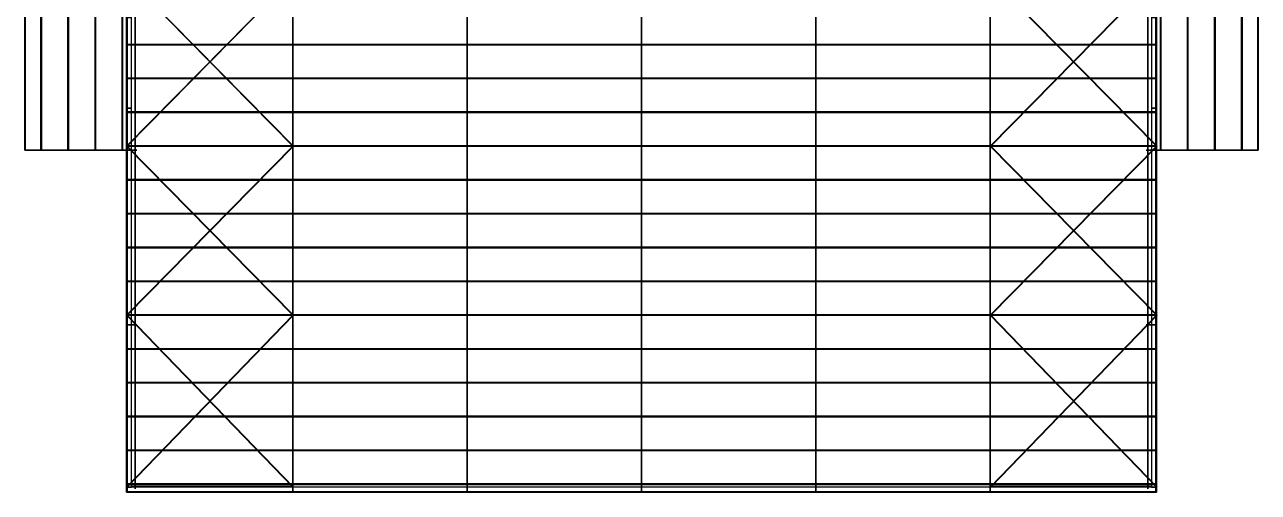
# Model space of a CAD drawing. Extents: x -4500 to 50000, y 0 to 61000.
# Drawn here: x -4500 to 50000, y 0 to 20642 of the extents above; entities that cross this region are included whole.
import ezdxf

# ---------------------------------------------------------------- set-up
doc = ezdxf.new("R2010")
doc.units = 0
doc.linetypes.add('CONTIN', pattern=[0])
for name, color, linetype in [('Default', 7, 'CONTIN'), ('Floor_surface', 3, 'CONTIN'), ('Frame_lines', 7, 'CONTIN'), ('Framed_openings', 6, 'CONTIN'), ('Roof_purlins', 4, 'CONTIN'), ('Roof_surface', 1, 'CONTIN'), ('Wall_Framing', 1, 'CONTIN'), ('Wall_girts', 5, 'CONTIN'), ('Wall_surfaces', 2, 'CONTIN'), ('Wind_bracing', 8, 'CONTIN')]:
    doc.layers.add(name, color=color, linetype=linetype)

# ---------------------------------------------------------------- blocks, each defined once
blk = doc.blocks.new('BUILD1')
at = {"layer": 'Floor_surface', "color": 2}
for points, invisible_edges in [([(0, 0), (1791.339, 0), (1791.339, 2401.575)], 12), ([(0, 0), (1791.339, 2401.575), (0, 2401.575)], 5)]:
    blk.add_3dface(points, dxfattribs=dict(at, invisible_edges=invisible_edges))
at = {"layer": 'Frame_lines', "color": 1}
for points, invisible_edges in [([(14.961, 849.391, 332.872), (14.961, 847.432, 352.46), (14.961, 612.384, 328.955)], 13), ([(14.961, 849.391, 332.872), (14.961, 612.384, 328.955), (14.961, 615.126, 301.533)], 7), ([(289.37, 848.999, 336.79), (289.37, 847.432, 352.46), (289.37, 612.384, 328.955)], 13), ([(289.37, 848.999, 336.79), (289.37, 612.384, 328.955), (289.37, 614.538, 307.409)], 7), ([(592.52, 848.999, 336.79), (592.52, 847.432, 352.46), (592.52, 612.384, 328.955)], 13), ([(592.52, 848.999, 336.79), (592.52, 612.384, 328.955), (592.52, 614.538, 307.409)], 7), ([(895.669, 848.999, 336.79), (895.669, 847.432, 352.46), (895.669, 612.384, 328.955)], 13), ([(895.669, 848.999, 336.79), (895.669, 612.384, 328.955), (895.669, 614.538, 307.409)], 7), ([(1198.819, 848.999, 336.79), (1198.819, 847.432, 352.46), (1198.819, 612.384, 328.955)], 13), ([(1198.819, 848.999, 336.79), (1198.819, 612.384, 328.955), (1198.819, 614.538, 307.409)], 7), ([(1501.969, 848.999, 336.79), (1501.969, 847.432, 352.46), (1501.969, 612.384, 328.955)], 13), ([(1501.969, 848.999, 336.79), (1501.969, 612.384, 328.955), (1501.969, 614.538, 307.409)], 7), ([(1776.378, 849.391, 332.872), (1776.378, 847.432, 352.46), (1776.378, 612.384, 328.955)], 13), ([(1776.378, 849.391, 332.872), (1776.378, 612.384, 328.955), (1776.378, 615.126, 301.533)], 7), ([(14.961, 615.126, 301.533), (14.961, 612.384, 328.955), (14.961, 377.335, 305.45)], 13), ([(14.961, 615.126, 301.533), (14.961, 377.335, 305.45), (14.961, 380.274, 276.069)], 7), ([(289.37, 614.538, 307.409), (289.37, 612.384, 328.955), (289.37, 377.335, 305.45)], 13), ([(289.37, 614.538, 307.409), (289.37, 377.335, 305.45), (289.37, 379.49, 283.904)], 7), ([(592.52, 614.538, 307.409), (592.52, 612.384, 328.955), (592.52, 377.335, 305.45)], 13), ([(592.52, 614.538, 307.409), (592.52, 377.335, 305.45), (592.52, 379.49, 283.904)], 7), ([(895.669, 614.538, 307.409), (895.669, 612.384, 328.955), (895.669, 377.335, 305.45)], 13), ([(895.669, 614.538, 307.409), (895.669, 377.335, 305.45), (895.669, 379.49, 283.904)], 7), ([(1198.819, 614.538, 307.409), (1198.819, 612.384, 328.955), (1198.819, 377.335, 305.45)], 13), ([(1198.819, 614.538, 307.409), (1198.819, 377.335, 305.45), (1198.819, 379.49, 283.904)], 7), ([(1501.969, 614.538, 307.409), (1501.969, 612.384, 328.955), (1501.969, 377.335, 305.45)], 13), ([(1501.969, 614.538, 307.409), (1501.969, 377.335, 305.45), (1501.969, 379.49, 283.904)], 7), ([(1776.378, 615.126, 301.533), (1776.378, 612.384, 328.955), (1776.378, 377.335, 305.45)], 13), ([(1776.378, 615.126, 301.533), (1776.378, 377.335, 305.45), (1776.378, 380.274, 276.069)], 7), ([(14.961, 380.274, 276.069), (14.961, 377.335, 305.45), (14.961, 142.287, 281.945)], 13), ([(14.961, 380.274, 276.069), (14.961, 142.287, 281.945), (14.961, 144.638, 258.44)], 7), ([(289.37, 379.49, 283.904), (289.37, 377.335, 305.45), (289.37, 142.287, 281.945)], 13), ([(289.37, 379.49, 283.904), (289.37, 142.287, 281.945), (289.37, 143.854, 266.275)], 7), ([(592.52, 379.49, 283.904), (592.52, 377.335, 305.45), (592.52, 142.287, 281.945)], 13), ([(592.52, 379.49, 283.904), (592.52, 142.287, 281.945), (592.52, 143.854, 266.275)], 7), ([(895.669, 379.49, 283.904), (895.669, 377.335, 305.45), (895.669, 142.287, 281.945)], 13), ([(895.669, 379.49, 283.904), (895.669, 142.287, 281.945), (895.669, 143.854, 266.275)], 7), ([(1198.819, 379.49, 283.904), (1198.819, 377.335, 305.45), (1198.819, 142.287, 281.945)], 13), ([(1198.819, 379.49, 283.904), (1198.819, 142.287, 281.945), (1198.819, 143.854, 266.275)], 7), ([(1501.969, 379.49, 283.904), (1501.969, 377.335, 305.45), (1501.969, 142.287, 281.945)], 13), ([(1501.969, 379.49, 283.904), (1501.969, 142.287, 281.945), (1501.969, 143.854, 266.275)], 7), ([(1776.378, 380.274, 276.069), (1776.378, 377.335, 305.45), (1776.378, 142.287, 281.945)], 13), ([(1776.378, 380.274, 276.069), (1776.378, 142.287, 281.945), (1776.378, 144.638, 258.44)], 7), ([(14.961, 144.638, 258.44), (14.961, 142.287, 281.945), (14.961, 5.906, 267.717)], 13), ([(14.961, 144.638, 258.44), (14.961, 5.906, 267.717), (14.961, 21.654, 249.508)], 7), ([(289.37, 143.854, 266.275), (289.37, 142.287, 281.945), (289.37, 5.906, 267.717)], 13), ([(289.37, 143.854, 266.275), (289.37, 5.906, 267.717), (289.37, 33.465, 254.646)], 7), ([(592.52, 143.854, 266.275), (592.52, 142.287, 281.945), (592.52, 5.906, 267.717)], 13), ([(592.52, 143.854, 266.275), (592.52, 5.906, 267.717), (592.52, 33.465, 254.646)], 7), ([(895.669, 143.854, 266.275), (895.669, 142.287, 281.945), (895.669, 5.906, 267.717)], 13), ([(895.669, 143.854, 266.275), (895.669, 5.906, 267.717), (895.669, 33.465, 254.646)], 7), ([(1198.819, 143.854, 266.275), (1198.819, 142.287, 281.945), (1198.819, 5.906, 267.717)], 13), ([(1198.819, 143.854, 266.275), (1198.819, 5.906, 267.717), (1198.819, 33.465, 254.646)], 7), ([(1501.969, 143.854, 266.275), (1501.969, 142.287, 281.945), (1501.969, 5.906, 267.717)], 13), ([(1501.969, 143.854, 266.275), (1501.969, 5.906, 267.717), (1501.969, 33.465, 254.646)], 7), ([(1776.378, 144.638, 258.44), (1776.378, 142.287, 281.945), (1776.378, 5.906, 267.717)], 13), ([(1776.378, 144.638, 258.44), (1776.378, 5.906, 267.717), (1776.378, 21.654, 249.508)], 7), ([(14.961, 21.654, 249.508), (14.961, 5.906, 267.717), (14.961, 5.906)], 13), ([(14.961, 21.654, 249.508), (14.961, 5.906), (14.961, 15.748)], 5), ([(289.37, 33.465, 254.646), (289.37, 5.906, 267.717), (289.37, 5.906)], 13), ([(289.37, 33.465, 254.646), (289.37, 5.906), (289.37, 19.685)], 5), ([(592.52, 33.465, 254.646), (592.52, 5.906, 267.717), (592.52, 5.906)], 13), ([(592.52, 33.465, 254.646), (592.52, 5.906), (592.52, 19.685)], 5), ([(895.669, 33.465, 254.646), (895.669, 5.906, 267.717), (895.669, 5.906)], 13), ([(895.669, 33.465, 254.646), (895.669, 5.906), (895.669, 19.685)], 5), ([(1198.819, 33.465, 254.646), (1198.819, 5.906, 267.717), (1198.819, 5.906)], 13), ([(1198.819, 33.465, 254.646), (1198.819, 5.906), (1198.819, 19.685)], 5), ([(1501.969, 33.465, 254.646), (1501.969, 5.906, 267.717), (1501.969, 5.906)], 13), ([(1501.969, 33.465, 254.646), (1501.969, 5.906), (1501.969, 19.685)], 5), ([(1776.378, 21.654, 249.508), (1776.378, 5.906, 267.717), (1776.378, 5.906)], 13), ([(1776.378, 21.654, 249.508), (1776.378, 5.906), (1776.378, 15.748)], 5)]:
    blk.add_3dface(points, dxfattribs=dict(at, invisible_edges=invisible_edges))
at = {"layer": 'Framed_openings', "color": 1}
for points, invisible_edges in [([(8.858, 824.803, 157.48), (0.984, 824.803, 157.48), (0.984, 667.323, 157.48)], 12), ([(8.858, 824.803, 157.48), (0.984, 667.323, 157.48), (8.858, 667.323, 157.48)], 5), ([(1782.48, 667.323, 157.48), (1790.354, 667.323, 157.48), (1790.354, 824.803, 157.48)], 12), ([(1782.48, 667.323, 157.48), (1790.354, 824.803, 157.48), (1782.48, 824.803, 157.48)], 5), ([(8.858, 667.323), (0.984, 667.323), (0.984, 667.323, 179.134)], 12), ([(8.858, 667.323), (0.984, 667.323, 179.134), (8.858, 667.323, 179.134)], 5), ([(1782.48, 667.323), (1790.354, 667.323), (1790.354, 667.323, 179.134)], 12), ([(1782.48, 667.323), (1790.354, 667.323, 179.134), (1782.48, 667.323, 179.134)], 5)]:
    blk.add_3dface(points, dxfattribs=dict(at, invisible_edges=invisible_edges))
at = {"layer": 'Roof_purlins', "color": 4}
for points, invisible_edges in [([(-177.165, 897.638, 158.449), (-176.382, 594.488, 150.614), (-177.166, 594.488, 158.449)], 5), ([(-177.165, 897.638, 158.449), (-176.382, 897.638, 150.614), (-176.382, 594.488, 150.614)], 12), ([(-148.864, 897.638, 161.279), (-148.08, 897.638, 153.444), (-148.081, 594.488, 153.444)], 12), ([(-148.864, 897.638, 161.279), (-148.081, 594.488, 153.444), (-148.864, 594.488, 161.279)], 5), ([(-101.854, 897.638, 165.98), (-101.071, 897.638, 158.145), (-101.071, 594.488, 158.145)], 12), ([(-101.854, 897.638, 165.98), (-101.071, 594.488, 158.145), (-101.854, 594.488, 165.98)], 5), ([(-54.845, 897.638, 170.681), (-54.061, 897.638, 162.846), (-54.061, 594.488, 162.846)], 12), ([(-54.845, 897.638, 170.681), (-54.061, 594.488, 162.846), (-54.845, 594.488, 170.681)], 5), ([(-7.835, 897.638, 175.382), (-7.052, 897.638, 167.547), (-7.052, 594.488, 167.547)], 12), ([(-7.835, 897.638, 175.382), (-7.052, 594.488, 167.547), (-7.835, 594.488, 175.382)], 5), ([(1799.174, 594.488, 175.382), (1798.39, 594.488, 167.547), (1798.39, 897.638, 167.547)], 12), ([(1799.174, 594.488, 175.382), (1798.39, 897.638, 167.547), (1799.174, 897.638, 175.382)], 5), ([(1846.183, 594.488, 170.681), (1845.4, 594.488, 162.846), (1845.4, 897.638, 162.846)], 12), ([(1846.183, 594.488, 170.681), (1845.4, 897.638, 162.846), (1846.183, 897.638, 170.681)], 5), ([(1893.193, 594.488, 165.98), (1892.409, 594.488, 158.145), (1892.409, 897.638, 158.145)], 12), ([(1893.193, 594.488, 165.98), (1892.409, 897.638, 158.145), (1893.193, 897.638, 165.98)], 5), ([(1940.203, 594.488, 161.279), (1939.419, 594.488, 153.444), (1939.419, 897.638, 153.444)], 12), ([(1940.203, 594.488, 161.279), (1939.419, 897.638, 153.444), (1940.203, 897.638, 161.279)], 5), ([(1968.504, 594.488, 158.449), (1967.72, 594.488, 150.614), (1967.72, 897.638, 150.614)], 12), ([(1968.504, 594.488, 158.449), (1967.72, 897.638, 150.614), (1968.504, 897.638, 158.449)], 5), ([(0.984, 778.484, 345.526), (0.984, 777.701, 353.361), (289.37, 777.701, 353.361)], 12), ([(0.984, 778.484, 345.526), (289.37, 777.701, 353.361), (289.37, 778.484, 345.526)], 5), ([(289.37, 778.484, 345.526), (289.37, 777.701, 353.361), (592.52, 777.701, 353.361)], 12), ([(289.37, 778.484, 345.526), (592.52, 777.701, 353.361), (592.52, 778.484, 345.526)], 5), ([(592.52, 778.484, 345.526), (592.52, 777.701, 353.361), (895.669, 777.701, 353.361)], 12), ([(592.52, 778.484, 345.526), (895.669, 777.701, 353.361), (895.669, 778.484, 345.526)], 5), ([(895.669, 778.484, 345.526), (895.669, 777.701, 353.361), (1198.819, 777.701, 353.361)], 12), ([(895.669, 778.484, 345.526), (1198.819, 777.701, 353.361), (1198.819, 778.484, 345.526)], 5), ([(1198.819, 778.484, 345.526), (1198.819, 777.701, 353.361), (1501.969, 777.701, 353.361)], 12), ([(1198.819, 778.484, 345.526), (1501.969, 777.701, 353.361), (1501.969, 778.484, 345.526)], 5), ([(1501.969, 778.484, 345.526), (1501.969, 777.701, 353.361), (1790.354, 777.701, 353.361)], 12), ([(1501.969, 778.484, 345.526), (1790.354, 777.701, 353.361), (1790.354, 778.484, 345.526)], 5), ([(0.984, 719.722, 339.65), (0.984, 718.939, 347.484), (289.37, 718.939, 347.484)], 12), ([(0.984, 719.722, 339.65), (289.37, 718.939, 347.484), (289.37, 719.722, 339.65)], 5), ([(289.37, 719.722, 339.65), (289.37, 718.939, 347.484), (592.52, 718.939, 347.484)], 12), ([(289.37, 719.722, 339.65), (592.52, 718.939, 347.484), (592.52, 719.722, 339.65)], 5), ([(592.52, 719.722, 339.65), (592.52, 718.939, 347.484), (895.669, 718.939, 347.484)], 12), ([(592.52, 719.722, 339.65), (895.669, 718.939, 347.484), (895.669, 719.722, 339.65)], 5), ([(895.669, 719.722, 339.65), (895.669, 718.939, 347.484), (1198.819, 718.939, 347.484)], 12), ([(895.669, 719.722, 339.65), (1198.819, 718.939, 347.484), (1198.819, 719.722, 339.65)], 5), ([(1198.819, 719.722, 339.65), (1198.819, 718.939, 347.484), (1501.969, 718.939, 347.484)], 12), ([(1198.819, 719.722, 339.65), (1501.969, 718.939, 347.484), (1501.969, 719.722, 339.65)], 5), ([(1501.969, 719.722, 339.65), (1501.969, 718.939, 347.484), (1790.354, 718.939, 347.484)], 12), ([(1501.969, 719.722, 339.65), (1790.354, 718.939, 347.484), (1790.354, 719.722, 339.65)], 5), ([(0.984, 660.96, 333.773), (0.984, 660.177, 341.608), (289.37, 660.177, 341.608)], 12), ([(0.984, 660.96, 333.773), (289.37, 660.177, 341.608), (289.37, 660.96, 333.773)], 5), ([(289.37, 660.96, 333.773), (289.37, 660.177, 341.608), (592.52, 660.177, 341.608)], 12), ([(289.37, 660.96, 333.773), (592.52, 660.177, 341.608), (592.52, 660.96, 333.773)], 5), ([(592.52, 660.96, 333.773), (592.52, 660.177, 341.608), (895.669, 660.177, 341.608)], 12), ([(592.52, 660.96, 333.773), (895.669, 660.177, 341.608), (895.669, 660.96, 333.773)], 5), ([(895.669, 660.96, 333.773), (895.669, 660.177, 341.608), (1198.819, 660.177, 341.608)], 12), ([(895.669, 660.96, 333.773), (1198.819, 660.177, 341.608), (1198.819, 660.96, 333.773)], 5), ([(1198.819, 660.96, 333.773), (1198.819, 660.177, 341.608), (1501.969, 660.177, 341.608)], 12), ([(1198.819, 660.96, 333.773), (1501.969, 660.177, 341.608), (1501.969, 660.96, 333.773)], 5), ([(1501.969, 660.96, 333.773), (1501.969, 660.177, 341.608), (1790.354, 660.177, 341.608)], 12), ([(1501.969, 660.96, 333.773), (1790.354, 660.177, 341.608), (1790.354, 660.96, 333.773)], 5), ([(0.984, 602.198, 327.897), (0.984, 601.415, 335.732), (289.37, 601.415, 335.732)], 12), ([(0.984, 602.198, 327.897), (289.37, 601.415, 335.732), (289.37, 602.198, 327.897)], 5), ([(289.37, 602.198, 327.897), (289.37, 601.415, 335.732), (592.52, 601.415, 335.732)], 12), ([(289.37, 602.198, 327.897), (592.52, 601.415, 335.732), (592.52, 602.198, 327.897)], 5), ([(592.52, 602.198, 327.897), (592.52, 601.415, 335.732), (895.669, 601.415, 335.732)], 12), ([(592.52, 602.198, 327.897), (895.669, 601.415, 335.732), (895.669, 602.198, 327.897)], 5), ([(895.669, 602.198, 327.897), (895.669, 601.415, 335.732), (1198.819, 601.415, 335.732)], 12), ([(895.669, 602.198, 327.897), (1198.819, 601.415, 335.732), (1198.819, 602.198, 327.897)], 5), ([(1198.819, 602.198, 327.897), (1198.819, 601.415, 335.732), (1501.969, 601.415, 335.732)], 12), ([(1198.819, 602.198, 327.897), (1501.969, 601.415, 335.732), (1501.969, 602.198, 327.897)], 5), ([(1501.969, 602.198, 327.897), (1501.969, 601.415, 335.732), (1790.354, 601.415, 335.732)], 12), ([(1501.969, 602.198, 327.897), (1790.354, 601.415, 335.732), (1790.354, 602.198, 327.897)], 5), ([(0.984, 543.436, 322.021), (0.984, 542.653, 329.856), (289.37, 542.653, 329.856)], 12), ([(0.984, 543.436, 322.021), (289.37, 542.653, 329.856), (289.37, 543.436, 322.021)], 5), ([(289.37, 543.436, 322.021), (289.37, 542.653, 329.856), (592.52, 542.653, 329.856)], 12), ([(289.37, 543.436, 322.021), (592.52, 542.653, 329.856), (592.52, 543.436, 322.021)], 5), ([(592.52, 543.436, 322.021), (592.52, 542.653, 329.856), (895.669, 542.653, 329.856)], 12), ([(592.52, 543.436, 322.021), (895.669, 542.653, 329.856), (895.669, 543.436, 322.021)], 5), ([(895.669, 543.436, 322.021), (895.669, 542.653, 329.856), (1198.819, 542.653, 329.856)], 12), ([(895.669, 543.436, 322.021), (1198.819, 542.653, 329.856), (1198.819, 543.436, 322.021)], 5), ([(1198.819, 543.436, 322.021), (1198.819, 542.653, 329.856), (1501.969, 542.653, 329.856)], 12), ([(1198.819, 543.436, 322.021), (1501.969, 542.653, 329.856), (1501.969, 543.436, 322.021)], 5), ([(1501.969, 543.436, 322.021), (1501.969, 542.653, 329.856), (1790.354, 542.653, 329.856)], 12), ([(1501.969, 543.436, 322.021), (1790.354, 542.653, 329.856), (1790.354, 543.436, 322.021)], 5), ([(0.984, 484.674, 316.145), (0.984, 483.891, 323.98), (289.37, 483.891, 323.98)], 12), ([(0.984, 484.674, 316.145), (289.37, 483.891, 323.98), (289.37, 484.674, 316.145)], 5), ([(289.37, 484.674, 316.145), (289.37, 483.891, 323.98), (592.52, 483.891, 323.98)], 12), ([(289.37, 484.674, 316.145), (592.52, 483.891, 323.98), (592.52, 484.674, 316.145)], 5), ([(592.52, 484.674, 316.145), (592.52, 483.891, 323.98), (895.669, 483.891, 323.98)], 12), ([(592.52, 484.674, 316.145), (895.669, 483.891, 323.98), (895.669, 484.674, 316.145)], 5), ([(895.669, 484.674, 316.145), (895.669, 483.891, 323.98), (1198.819, 483.891, 323.98)], 12), ([(895.669, 484.674, 316.145), (1198.819, 483.891, 323.98), (1198.819, 484.674, 316.145)], 5), ([(1198.819, 484.674, 316.145), (1198.819, 483.891, 323.98), (1501.969, 483.891, 323.98)], 12), ([(1198.819, 484.674, 316.145), (1501.969, 483.891, 323.98), (1501.969, 484.674, 316.145)], 5), ([(1501.969, 484.674, 316.145), (1501.969, 483.891, 323.98), (1790.354, 483.891, 323.98)], 12), ([(1501.969, 484.674, 316.145), (1790.354, 483.891, 323.98), (1790.354, 484.674, 316.145)], 5), ([(0.984, 425.912, 310.268), (0.984, 425.129, 318.103), (289.37, 425.129, 318.103)], 12), ([(0.984, 425.912, 310.268), (289.37, 425.129, 318.103), (289.37, 425.912, 310.268)], 5), ([(289.37, 425.912, 310.268), (289.37, 425.129, 318.103), (592.52, 425.129, 318.103)], 12), ([(289.37, 425.912, 310.268), (592.52, 425.129, 318.103), (592.52, 425.912, 310.268)], 5), ([(592.52, 425.912, 310.268), (592.52, 425.129, 318.103), (895.669, 425.129, 318.103)], 12), ([(592.52, 425.912, 310.268), (895.669, 425.129, 318.103), (895.669, 425.912, 310.268)], 5), ([(895.669, 425.912, 310.268), (895.669, 425.129, 318.103), (1198.819, 425.129, 318.103)], 12), ([(895.669, 425.912, 310.268), (1198.819, 425.129, 318.103), (1198.819, 425.912, 310.268)], 5), ([(1198.819, 425.912, 310.268), (1198.819, 425.129, 318.103), (1501.969, 425.129, 318.103)], 12), ([(1198.819, 425.912, 310.268), (1501.969, 425.129, 318.103), (1501.969, 425.912, 310.268)], 5), ([(1501.969, 425.912, 310.268), (1501.969, 425.129, 318.103), (1790.354, 425.129, 318.103)], 12), ([(1501.969, 425.912, 310.268), (1790.354, 425.129, 318.103), (1790.354, 425.912, 310.268)], 5), ([(0.984, 367.15, 304.392), (0.984, 366.366, 312.227), (289.37, 366.366, 312.227)], 12), ([(0.984, 367.15, 304.392), (289.37, 366.366, 312.227), (289.37, 367.15, 304.392)], 5), ([(289.37, 367.15, 304.392), (289.37, 366.366, 312.227), (592.52, 366.366, 312.227)], 12), ([(289.37, 367.15, 304.392), (592.52, 366.366, 312.227), (592.52, 367.15, 304.392)], 5), ([(592.52, 367.15, 304.392), (592.52, 366.366, 312.227), (895.669, 366.366, 312.227)], 12), ([(592.52, 367.15, 304.392), (895.669, 366.366, 312.227), (895.669, 367.15, 304.392)], 5), ([(895.669, 367.15, 304.392), (895.669, 366.366, 312.227), (1198.819, 366.366, 312.227)], 12), ([(895.669, 367.15, 304.392), (1198.819, 366.366, 312.227), (1198.819, 367.15, 304.392)], 5), ([(1198.819, 367.15, 304.392), (1198.819, 366.366, 312.227), (1501.969, 366.366, 312.227)], 12), ([(1198.819, 367.15, 304.392), (1501.969, 366.366, 312.227), (1501.969, 367.15, 304.392)], 5), ([(1501.969, 367.15, 304.392), (1501.969, 366.366, 312.227), (1790.354, 366.366, 312.227)], 12), ([(1501.969, 367.15, 304.392), (1790.354, 366.366, 312.227), (1790.354, 367.15, 304.392)], 5), ([(0.984, 308.388, 298.516), (0.984, 307.604, 306.351), (289.37, 307.604, 306.351)], 12), ([(0.984, 308.388, 298.516), (289.37, 307.604, 306.351), (289.37, 308.388, 298.516)], 5), ([(289.37, 308.388, 298.516), (289.37, 307.604, 306.351), (592.52, 307.604, 306.351)], 12), ([(289.37, 308.388, 298.516), (592.52, 307.604, 306.351), (592.52, 308.388, 298.516)], 5), ([(592.52, 308.388, 298.516), (592.52, 307.604, 306.351), (895.669, 307.604, 306.351)], 12), ([(592.52, 308.388, 298.516), (895.669, 307.604, 306.351), (895.669, 308.388, 298.516)], 5), ([(895.669, 308.388, 298.516), (895.669, 307.604, 306.351), (1198.819, 307.604, 306.351)], 12), ([(895.669, 308.388, 298.516), (1198.819, 307.604, 306.351), (1198.819, 308.388, 298.516)], 5), ([(1198.819, 308.388, 298.516), (1198.819, 307.604, 306.351), (1501.969, 307.604, 306.351)], 12), ([(1198.819, 308.388, 298.516), (1501.969, 307.604, 306.351), (1501.969, 308.388, 298.516)], 5), ([(1501.969, 308.388, 298.516), (1501.969, 307.604, 306.351), (1790.354, 307.604, 306.351)], 12), ([(1501.969, 308.388, 298.516), (1790.354, 307.604, 306.351), (1790.354, 308.388, 298.516)], 5), ([(0.984, 249.626, 292.64), (0.984, 248.843, 300.475), (289.37, 248.843, 300.475)], 12), ([(0.984, 249.626, 292.64), (289.37, 248.843, 300.475), (289.37, 249.626, 292.64)], 5), ([(289.37, 249.626, 292.64), (289.37, 248.843, 300.475), (592.52, 248.843, 300.475)], 12), ([(289.37, 249.626, 292.64), (592.52, 248.843, 300.475), (592.52, 249.626, 292.64)], 5), ([(592.52, 249.626, 292.64), (592.52, 248.843, 300.475), (895.669, 248.843, 300.475)], 12), ([(592.52, 249.626, 292.64), (895.669, 248.843, 300.475), (895.669, 249.626, 292.64)], 5), ([(895.669, 249.626, 292.64), (895.669, 248.843, 300.475), (1198.819, 248.843, 300.475)], 12), ([(895.669, 249.626, 292.64), (1198.819, 248.843, 300.475), (1198.819, 249.626, 292.64)], 5), ([(1198.819, 249.626, 292.64), (1198.819, 248.843, 300.475), (1501.969, 248.843, 300.475)], 12), ([(1198.819, 249.626, 292.64), (1501.969, 248.843, 300.475), (1501.969, 249.626, 292.64)], 5), ([(1501.969, 249.626, 292.64), (1501.969, 248.843, 300.475), (1790.354, 248.843, 300.475)], 12), ([(1501.969, 249.626, 292.64), (1790.354, 248.843, 300.475), (1790.354, 249.626, 292.64)], 5), ([(0.984, 190.864, 286.764), (0.984, 190.08, 294.599), (289.37, 190.08, 294.599)], 12), ([(0.984, 190.864, 286.764), (289.37, 190.08, 294.599), (289.37, 190.864, 286.764)], 5), ([(289.37, 190.864, 286.764), (289.37, 190.08, 294.599), (592.52, 190.08, 294.599)], 12), ([(289.37, 190.864, 286.764), (592.52, 190.08, 294.599), (592.52, 190.864, 286.764)], 5), ([(592.52, 190.864, 286.764), (592.52, 190.08, 294.599), (895.669, 190.08, 294.599)], 12), ([(592.52, 190.864, 286.764), (895.669, 190.08, 294.599), (895.669, 190.864, 286.764)], 5), ([(895.669, 190.864, 286.764), (895.669, 190.08, 294.599), (1198.819, 190.08, 294.599)], 12), ([(895.669, 190.864, 286.764), (1198.819, 190.08, 294.599), (1198.819, 190.864, 286.764)], 5), ([(1198.819, 190.864, 286.764), (1198.819, 190.08, 294.599), (1501.969, 190.08, 294.599)], 12), ([(1198.819, 190.864, 286.764), (1501.969, 190.08, 294.599), (1501.969, 190.864, 286.764)], 5), ([(1501.969, 190.864, 286.764), (1501.969, 190.08, 294.599), (1790.354, 190.08, 294.599)], 12), ([(1501.969, 190.864, 286.764), (1790.354, 190.08, 294.599), (1790.354, 190.864, 286.764)], 5), ([(0.984, 132.102, 280.887), (0.984, 131.318, 288.722), (289.37, 131.318, 288.722)], 12), ([(0.984, 132.102, 280.887), (289.37, 131.318, 288.722), (289.37, 132.102, 280.887)], 5), ([(289.37, 132.102, 280.887), (289.37, 131.318, 288.722), (592.52, 131.318, 288.722)], 12), ([(289.37, 132.102, 280.887), (592.52, 131.318, 288.722), (592.52, 132.102, 280.887)], 5), ([(592.52, 132.102, 280.887), (592.52, 131.318, 288.722), (895.669, 131.318, 288.722)], 12), ([(592.52, 132.102, 280.887), (895.669, 131.318, 288.722), (895.669, 132.102, 280.887)], 5), ([(895.669, 132.102, 280.887), (895.669, 131.318, 288.722), (1198.819, 131.318, 288.722)], 12), ([(895.669, 132.102, 280.887), (1198.819, 131.318, 288.722), (1198.819, 132.102, 280.887)], 5), ([(1198.819, 132.102, 280.887), (1198.819, 131.318, 288.722), (1501.969, 131.318, 288.722)], 12), ([(1198.819, 132.102, 280.887), (1501.969, 131.318, 288.722), (1501.969, 132.102, 280.887)], 5), ([(1501.969, 132.102, 280.887), (1501.969, 131.318, 288.722), (1790.354, 131.318, 288.722)], 12), ([(1501.969, 132.102, 280.887), (1790.354, 131.318, 288.722), (1790.354, 132.102, 280.887)], 5), ([(0.984, 73.34, 275.011), (0.984, 72.556, 282.846), (289.37, 72.556, 282.846)], 12), ([(0.984, 73.34, 275.011), (289.37, 72.556, 282.846), (289.37, 73.34, 275.011)], 5), ([(289.37, 73.34, 275.011), (289.37, 72.556, 282.846), (592.52, 72.556, 282.846)], 12), ([(289.37, 73.34, 275.011), (592.52, 72.556, 282.846), (592.52, 73.34, 275.011)], 5), ([(592.52, 73.34, 275.011), (592.52, 72.556, 282.846), (895.669, 72.556, 282.846)], 12), ([(592.52, 73.34, 275.011), (895.669, 72.556, 282.846), (895.669, 73.34, 275.011)], 5), ([(895.669, 73.34, 275.011), (895.669, 72.556, 282.846), (1198.819, 72.556, 282.846)], 12), ([(895.669, 73.34, 275.011), (1198.819, 72.556, 282.846), (1198.819, 73.34, 275.011)], 5), ([(1198.819, 73.34, 275.011), (1198.819, 72.556, 282.846), (1501.969, 72.556, 282.846)], 12), ([(1198.819, 73.34, 275.011), (1501.969, 72.556, 282.846), (1501.969, 73.34, 275.011)], 5), ([(1501.969, 73.34, 275.011), (1501.969, 72.556, 282.846), (1790.354, 72.556, 282.846)], 12), ([(1501.969, 73.34, 275.011), (1790.354, 72.556, 282.846), (1790.354, 73.34, 275.011)], 5), ([(0.984, 14.578, 269.135), (0.984, 13.794, 276.97), (289.37, 13.794, 276.97)], 12), ([(0.984, 14.578, 269.135), (289.37, 13.794, 276.97), (289.37, 14.578, 269.135)], 5), ([(0.984, 0.984, 267.814), (0.984, 0.984, 275.688), (289.37, 0.984, 275.688)], 12), ([(0.984, 0.984, 267.814), (289.37, 0.984, 275.688), (289.37, 0.984, 267.814)], 5), ([(289.37, 14.578, 269.135), (289.37, 13.794, 276.97), (592.52, 13.794, 276.97)], 12), ([(289.37, 14.578, 269.135), (592.52, 13.794, 276.97), (592.52, 14.578, 269.135)], 5), ([(289.37, 0.984, 267.814), (289.37, 0.984, 275.688), (592.52, 0.984, 275.688)], 12), ([(289.37, 0.984, 267.814), (592.52, 0.984, 275.688), (592.52, 0.984, 267.814)], 5), ([(592.52, 14.578, 269.135), (592.52, 13.794, 276.97), (895.669, 13.794, 276.97)], 12), ([(592.52, 14.578, 269.135), (895.669, 13.794, 276.97), (895.669, 14.578, 269.135)], 5), ([(592.52, 0.984, 267.814), (592.52, 0.984, 275.688), (895.669, 0.984, 275.688)], 12), ([(592.52, 0.984, 267.814), (895.669, 0.984, 275.688), (895.669, 0.984, 267.814)], 5), ([(895.669, 14.578, 269.135), (895.669, 13.794, 276.97), (1198.819, 13.794, 276.97)], 12), ([(895.669, 14.578, 269.135), (1198.819, 13.794, 276.97), (1198.819, 14.578, 269.135)], 5), ([(895.669, 0.984, 267.814), (895.669, 0.984, 275.688), (1198.819, 0.984, 275.688)], 12), ([(895.669, 0.984, 267.814), (1198.819, 0.984, 275.688), (1198.819, 0.984, 267.814)], 5), ([(1198.819, 14.578, 269.135), (1198.819, 13.794, 276.97), (1501.969, 13.794, 276.97)], 12), ([(1198.819, 14.578, 269.135), (1501.969, 13.794, 276.97), (1501.969, 14.578, 269.135)], 5), ([(1198.819, 0.984, 267.814), (1198.819, 0.984, 275.688), (1501.969, 0.984, 275.688)], 12), ([(1198.819, 0.984, 267.814), (1501.969, 0.984, 275.688), (1501.969, 0.984, 267.814)], 5), ([(1501.969, 14.578, 269.135), (1501.969, 13.794, 276.97), (1790.354, 13.794, 276.97)], 12), ([(1501.969, 14.578, 269.135), (1790.354, 13.794, 276.97), (1790.354, 14.578, 269.135)], 5), ([(1501.969, 0.984, 267.814), (1501.969, 0.984, 275.688), (1790.354, 0.984, 275.688)], 12), ([(1501.969, 0.984, 267.814), (1790.354, 0.984, 275.688), (1790.354, 0.984, 267.814)], 5)]:
    blk.add_3dface(points, dxfattribs=dict(at, invisible_edges=invisible_edges))
at = {"layer": 'Roof_surface', "color": 3}
for points, invisible_edges in [([(0, 1807.087, 177.165), (-177.165, 1807.087, 159.449), (-177.166, 594.488, 159.449)], 12), ([(0, 1807.087, 177.165), (-177.166, 594.488, 159.449), (0, 594.488, 177.165)], 5), ([(1791.339, 594.488, 177.165), (1968.504, 594.488, 159.449), (1968.504, 1807.087, 159.449)], 12), ([(1791.339, 594.488, 177.165), (1968.504, 1807.087, 159.449), (1791.339, 1807.087, 177.165)], 5)]:
    blk.add_3dface(points, dxfattribs=dict(at, invisible_edges=invisible_edges))
at = {"layer": 'Roof_surface', "color": 7}
for points, invisible_edges in [([(0, 1200.787, 395.669), (0, 0, 275.591), (1791.339, 0, 275.591)], 12), ([(0, 1200.787, 395.669), (1791.339, 0, 275.591), (1791.339, 1200.787, 395.669)], 5)]:
    blk.add_3dface(points, dxfattribs=dict(at, invisible_edges=invisible_edges))
at = {"layer": 'Wall_Framing', "color": 1}
for points, invisible_edges in [([(8.874, 594.488, 169.079), (8.874, 594.488, 157.268), (-177.166, 594.488, 138.764)], 12), ([(8.874, 594.488, 169.079), (-177.166, 594.488, 138.764), (-177.166, 594.488, 150.575)], 5), ([(17.716, 594.488), (9.842, 594.488), (9.842, 594.488, 318.307)], 12), ([(17.716, 594.488), (9.842, 594.488, 318.307), (17.716, 594.488, 318.307)], 5), ([(1773.622, 594.488), (1781.496, 594.488), (1781.496, 594.488, 318.307)], 12), ([(1773.622, 594.488), (1781.496, 594.488, 318.307), (1773.622, 594.488, 318.307)], 5), ([(1782.465, 594.488, 169.079), (1782.465, 594.488, 157.268), (1968.504, 594.488, 138.764)], 12), ([(1782.465, 594.488, 169.079), (1968.504, 594.488, 138.764), (1968.504, 594.488, 150.575)], 5), ([(17.716, 291.339), (9.842, 291.339), (9.842, 291.339, 287.992)], 12), ([(17.716, 291.339), (9.842, 291.339, 287.992), (17.716, 291.339, 287.992)], 5), ([(1773.622, 291.339), (1781.496, 291.339), (1781.496, 291.339, 287.992)], 12), ([(1773.622, 291.339), (1781.496, 291.339, 287.992), (1773.622, 291.339, 287.992)], 5)]:
    blk.add_3dface(points, dxfattribs=dict(at, invisible_edges=invisible_edges))
at = {"layer": 'Wall_girts', "color": 5}
for points, invisible_edges in [([(8.858, 897.638, 179.134), (0.984, 897.638, 179.134), (0.984, 594.488, 179.134)], 12), ([(8.858, 897.638, 179.134), (0.984, 594.488, 179.134), (8.858, 594.488, 179.134)], 5), ([(8.858, 897.638, 203.937), (0.984, 897.638, 203.937), (0.984, 594.488, 203.937)], 12), ([(8.858, 897.638, 203.937), (0.984, 594.488, 203.937), (8.858, 594.488, 203.937)], 5), ([(8.858, 897.638, 262.992), (0.984, 897.638, 262.992), (0.984, 594.488, 262.992)], 12), ([(8.858, 897.638, 262.992), (0.984, 594.488, 262.992), (8.858, 594.488, 262.992)], 5), ([(1782.48, 594.488, 179.134), (1790.354, 594.488, 179.134), (1790.354, 897.638, 179.134)], 12), ([(1782.48, 594.488, 179.134), (1790.354, 897.638, 179.134), (1782.48, 897.638, 179.134)], 5), ([(1782.48, 594.488, 203.937), (1790.354, 594.488, 203.937), (1790.354, 897.638, 203.937)], 12), ([(1782.48, 594.488, 203.937), (1790.354, 897.638, 203.937), (1782.48, 897.638, 203.937)], 5), ([(1782.48, 594.488, 262.992), (1790.354, 594.488, 262.992), (1790.354, 897.638, 262.992)], 12), ([(1782.48, 594.488, 262.992), (1790.354, 897.638, 262.992), (1782.48, 897.638, 262.992)], 5), ([(8.858, 667.323, 144.882), (0.984, 667.323, 144.882), (0.984, 291.339, 144.882)], 12), ([(8.858, 667.323, 144.882), (0.984, 291.339, 144.882), (8.858, 291.339, 144.882)], 5), ([(1782.48, 291.339, 144.882), (1790.354, 291.339, 144.882), (1790.354, 667.323, 144.882)], 12), ([(1782.48, 291.339, 144.882), (1790.354, 667.323, 144.882), (1782.48, 667.323, 144.882)], 5), ([(8.858, 594.488, 203.937), (0.984, 594.488, 203.937), (0.984, 291.339, 203.937)], 12), ([(8.858, 594.488, 203.937), (0.984, 291.339, 203.937), (8.858, 291.339, 203.937)], 5), ([(8.858, 594.488, 262.992), (0.984, 594.488, 262.992), (0.984, 291.339, 262.992)], 12), ([(8.858, 594.488, 262.992), (0.984, 291.339, 262.992), (8.858, 291.339, 262.992)], 5), ([(1782.48, 291.339, 203.937), (1790.354, 291.339, 203.937), (1790.354, 594.488, 203.937)], 12), ([(1782.48, 291.339, 203.937), (1790.354, 594.488, 203.937), (1782.48, 594.488, 203.937)], 5), ([(1782.48, 291.339, 262.992), (1790.354, 291.339, 262.992), (1790.354, 594.488, 262.992)], 12), ([(1782.48, 291.339, 262.992), (1790.354, 594.488, 262.992), (1782.48, 594.488, 262.992)], 5), ([(8.858, 291.339, 144.882), (0.984, 291.339, 144.882), (0.984, 8.858, 144.882)], 12), ([(8.858, 291.339, 144.882), (0.984, 8.858, 144.882), (8.858, 8.858, 144.882)], 5), ([(8.858, 291.339, 203.937), (0.984, 291.339, 203.937), (0.984, 8.858, 203.937)], 12), ([(8.858, 291.339, 203.937), (0.984, 8.858, 203.937), (8.858, 8.858, 203.937)], 5), ([(8.858, 291.339, 262.992), (0.984, 291.339, 262.992), (0.984, 8.858, 262.992)], 12), ([(8.858, 291.339, 262.992), (0.984, 8.858, 262.992), (8.858, 8.858, 262.992)], 5), ([(1782.48, 8.858, 144.882), (1790.354, 8.858, 144.882), (1790.354, 291.339, 144.882)], 12), ([(1782.48, 8.858, 144.882), (1790.354, 291.339, 144.882), (1782.48, 291.339, 144.882)], 5), ([(1782.48, 8.858, 203.937), (1790.354, 8.858, 203.937), (1790.354, 291.339, 203.937)], 12), ([(1782.48, 8.858, 203.937), (1790.354, 291.339, 203.937), (1782.48, 291.339, 203.937)], 5), ([(1782.48, 8.858, 262.992), (1790.354, 8.858, 262.992), (1790.354, 291.339, 262.992)], 12), ([(1782.48, 8.858, 262.992), (1790.354, 291.339, 262.992), (1782.48, 291.339, 262.992)], 5), ([(0.984, 8.858, 144.882), (0.984, 0.984, 144.882), (289.37, 0.984, 144.882)], 12), ([(0.984, 8.858, 144.882), (289.37, 0.984, 144.882), (289.37, 8.858, 144.882)], 5), ([(0.984, 8.858, 203.937), (0.984, 0.984, 203.937), (289.37, 0.984, 203.937)], 12), ([(0.984, 8.858, 203.937), (289.37, 0.984, 203.937), (289.37, 8.858, 203.937)], 5), ([(289.37, 8.858, 144.882), (289.37, 0.984, 144.882), (592.52, 0.984, 144.882)], 12), ([(289.37, 8.858, 144.882), (592.52, 0.984, 144.882), (592.52, 8.858, 144.882)], 5), ([(289.37, 8.858, 203.937), (289.37, 0.984, 203.937), (592.52, 0.984, 203.937)], 12), ([(289.37, 8.858, 203.937), (592.52, 0.984, 203.937), (592.52, 8.858, 203.937)], 5), ([(592.52, 8.858, 144.882), (592.52, 0.984, 144.882), (895.669, 0.984, 144.882)], 12), ([(592.52, 8.858, 144.882), (895.669, 0.984, 144.882), (895.669, 8.858, 144.882)], 5), ([(592.52, 8.858, 203.937), (592.52, 0.984, 203.937), (895.669, 0.984, 203.937)], 12), ([(592.52, 8.858, 203.937), (895.669, 0.984, 203.937), (895.669, 8.858, 203.937)], 5), ([(895.669, 8.858, 144.882), (895.669, 0.984, 144.882), (1198.819, 0.984, 144.882)], 12), ([(895.669, 8.858, 144.882), (1198.819, 0.984, 144.882), (1198.819, 8.858, 144.882)], 5), ([(895.669, 8.858, 203.937), (895.669, 0.984, 203.937), (1198.819, 0.984, 203.937)], 12), ([(895.669, 8.858, 203.937), (1198.819, 0.984, 203.937), (1198.819, 8.858, 203.937)], 5), ([(1198.819, 8.858, 144.882), (1198.819, 0.984, 144.882), (1501.969, 0.984, 144.882)], 12), ([(1198.819, 8.858, 144.882), (1501.969, 0.984, 144.882), (1501.969, 8.858, 144.882)], 5), ([(1198.819, 8.858, 203.937), (1198.819, 0.984, 203.937), (1501.969, 0.984, 203.937)], 12), ([(1198.819, 8.858, 203.937), (1501.969, 0.984, 203.937), (1501.969, 8.858, 203.937)], 5), ([(1501.969, 8.858, 144.882), (1501.969, 0.984, 144.882), (1790.354, 0.984, 144.882)], 12), ([(1501.969, 8.858, 144.882), (1790.354, 0.984, 144.882), (1790.354, 8.858, 144.882)], 5), ([(1501.969, 8.858, 203.937), (1501.969, 0.984, 203.937), (1790.354, 0.984, 203.937)], 12), ([(1501.969, 8.858, 203.937), (1790.354, 0.984, 203.937), (1790.354, 8.858, 203.937)], 5)]:
    blk.add_3dface(points, dxfattribs=dict(at, invisible_edges=invisible_edges))
at = {"layer": 'Wall_surfaces', "color": 7}
for points, invisible_edges in [([(0, 594.488, 335.039), (0, 594.488, 335.039), (0, 897.638, 365.354)], 13), ([(0, 594.488, 335.039), (0, 897.638, 365.354), (0, 897.638, 335.039)], 15), ([(1791.339, 897.638, 335.039), (1791.339, 897.638, 365.354), (1791.339, 594.488, 335.039)], 13), ([(1791.339, 897.638, 335.039), (1791.339, 594.488, 335.039), (1791.339, 594.488, 335.039)], 15), ([(0, 824.803, 157.48), (0, 824.803, 335.039), (0, 667.323, 335.039)], 15), ([(0, 824.803, 157.48), (0, 667.323, 335.039), (0, 667.323, 157.48)], 15), ([(0, 824.803, 157.48), (0, 667.323, 157.48), (0, 824.803, 157.48)], 5), ([(1791.339, 667.323, 157.48), (1791.339, 667.323, 335.039), (1791.339, 824.803, 335.039)], 15), ([(1791.339, 667.323, 157.48), (1791.339, 824.803, 335.039), (1791.339, 824.803, 157.48)], 15), ([(1791.339, 667.323, 157.48), (1791.339, 824.803, 157.48), (1791.339, 667.323, 157.48)], 5), ([(0, 667.323, 141.732), (0, 667.323, 157.48), (0, 667.323, 335.039)], 14), ([(0, 667.323, 141.732), (0, 667.323, 335.039), (0, 594.488, 335.039)], 15), ([(0, 667.323, 141.732), (0, 594.488, 335.039), (0, 594.488, 141.732)], 15), ([(0, 667.323, 141.732), (0, 594.488, 141.732), (0, 667.323, 141.732)], 5), ([(1791.339, 594.488, 141.732), (1791.339, 594.488, 335.039), (1791.339, 667.323, 335.039)], 15), ([(1791.339, 594.488, 141.732), (1791.339, 667.323, 335.039), (1791.339, 667.323, 157.48)], 15), ([(1791.339, 594.488, 141.732), (1791.339, 667.323, 157.48), (1791.339, 667.323, 141.732)], 13), ([(1791.339, 594.488, 141.732), (1791.339, 667.323, 141.732), (1791.339, 594.488, 141.732)], 5), ([(0, 594.488, 141.732), (0, 594.488, 335.039), (0, 594.488, 141.732)], 15), ([(0, 594.488), (0, 594.488, 141.732), (0, 594.488)], 15), ([(0, 291.339, 304.724), (0, 291.339, 304.724), (0, 594.488, 335.039)], 13), ([(0, 291.339, 304.724), (0, 594.488, 335.039), (0, 594.488, 304.724)], 15), ([(0, 594.488, 141.732), (0, 594.488, 304.724), (0, 594.488, 141.732)], 15), ([(0, 594.488, 141.732), (0, 594.488, 304.724), (0, 291.339, 304.724)], 15), ([(0, 594.488, 141.732), (0, 291.339, 304.724), (0, 291.339, 141.732)], 15), ([(0, 594.488, 141.732), (0, 291.339, 141.732), (0, 594.488, 141.732)], 5), ([(0, 594.488), (0, 594.488, 141.732), (0, 594.488)], 15), ([(0, 594.488, 141.732), (0, 291.339, 141.732), (0, 594.488, 141.732)], 13), ([(0, 594.488), (0, 291.339), (0, 594.488)], 15), ([(1791.339, 594.488, 304.724), (1791.339, 594.488, 335.039), (1791.339, 291.339, 304.724)], 13), ([(1791.339, 594.488, 304.724), (1791.339, 291.339, 304.724), (1791.339, 291.339, 304.724)], 15), ([(1791.339, 594.488, 141.732), (1791.339, 594.488, 304.724), (1791.339, 594.488, 141.732)], 15), ([(1791.339, 291.339, 141.732), (1791.339, 291.339, 304.724), (1791.339, 594.488, 304.724)], 15), ([(1791.339, 291.339, 141.732), (1791.339, 594.488, 304.724), (1791.339, 594.488, 141.732)], 15), ([(1791.339, 291.339, 141.732), (1791.339, 594.488, 141.732), (1791.339, 291.339, 141.732)], 5), ([(1791.339, 594.488), (1791.339, 594.488, 141.732), (1791.339, 594.488)], 15), ([(1791.339, 291.339, 141.732), (1791.339, 594.488, 141.732), (1791.339, 291.339, 141.732)], 13), ([(1791.339, 291.339), (1791.339, 594.488), (1791.339, 291.339)], 15), ([(1791.339, 594.488, 141.732), (1791.339, 594.488, 335.039), (1791.339, 594.488, 141.732)], 15), ([(1791.339, 594.488), (1791.339, 594.488, 141.732), (1791.339, 594.488)], 15), ([(0, 291.339, 141.732), (0, 291.339, 304.724), (0, 291.339, 141.732)], 15), ([(0, 291.339), (0, 291.339, 141.732), (0, 291.339)], 15), ([(0, 0, 275.591), (0, 0, 275.591), (0, 291.339, 304.724)], 12), ([(0, 0, 275.591), (0, 291.339, 304.724), (0, 291.339, 275.591)], 15), ([(0, 291.339, 141.732), (0, 291.339, 275.591), (0, 291.339, 141.732)], 15), ([(0, 291.339, 141.732), (0, 291.339, 275.591), (0, 0, 275.591)], 15), ([(0, 291.339, 141.732), (0, 0, 275.591), (0, 0, 141.732)], 13), ([(0, 291.339, 141.732), (0, 0, 141.732), (0, 291.339, 141.732)], 5), ([(0, 291.339), (0, 291.339, 141.732), (0, 291.339)], 15), ([(0, 291.339, 141.732), (0, 0, 141.732), (0, 291.339, 141.732)], 13), ([(0, 291.339), (0, 0), (0, 291.339)], 15), ([(1791.339, 291.339, 275.591), (1791.339, 291.339, 304.724), (1791.339, 0, 275.591)], 13), ([(1791.339, 291.339, 275.591), (1791.339, 0, 275.591), (1791.339, 0, 275.591)], 13), ([(1791.339, 291.339, 141.732), (1791.339, 291.339, 275.591), (1791.339, 291.339, 141.732)], 15), ([(1791.339, 0, 141.732), (1791.339, 0, 275.591), (1791.339, 291.339, 275.591)], 14), ([(1791.339, 0, 141.732), (1791.339, 291.339, 275.591), (1791.339, 291.339, 141.732)], 15), ([(1791.339, 0, 141.732), (1791.339, 291.339, 141.732), (1791.339, 0, 141.732)], 5), ([(1791.339, 291.339), (1791.339, 291.339, 141.732), (1791.339, 291.339)], 15), ([(1791.339, 0, 141.732), (1791.339, 291.339, 141.732), (1791.339, 0, 141.732)], 13), ([(1791.339, 0), (1791.339, 291.339), (1791.339, 0)], 15), ([(1791.339, 291.339, 141.732), (1791.339, 291.339, 304.724), (1791.339, 291.339, 141.732)], 15), ([(1791.339, 291.339), (1791.339, 291.339, 141.732), (1791.339, 291.339)], 15), ([(0, 0, 141.732), (0, 0, 275.591), (0, 0, 141.732)], 13), ([(0, 0), (0, 0, 141.732), (0, 0)], 15), ([(0, 0, 141.732), (0, 0, 275.591), (0, 0, 141.732)], 14), ([(0, 0, 141.732), (0, 0, 275.591), (289.37, 0, 275.591)], 12), ([(0, 0, 141.732), (289.37, 0, 275.591), (289.37, 0, 141.732)], 15), ([(0, 0, 141.732), (289.37, 0, 141.732), (0, 0, 141.732)], 5), ([(0, 0), (0, 0, 141.732), (0, 0)], 15), ([(0, 0, 141.732), (289.37, 0, 141.732), (0, 0, 141.732)], 13), ([(0, 0), (289.37, 0), (0, 0)], 15), ([(289.37, 0, 141.732), (289.37, 0, 275.591), (289.37, 0, 141.732)], 7), ([(289.37, 0), (289.37, 0, 141.732), (289.37, 0)], 15), ([(289.37, 0, 141.732), (289.37, 0, 275.591), (289.37, 0, 141.732)], 7), ([(289.37, 0, 141.732), (289.37, 0, 275.591), (592.52, 0, 275.591)], 13), ([(289.37, 0, 141.732), (592.52, 0, 275.591), (592.52, 0, 141.732)], 15), ([(289.37, 0, 141.732), (592.52, 0, 141.732), (289.37, 0, 141.732)], 5), ([(289.37, 0), (289.37, 0, 141.732), (289.37, 0)], 15), ([(289.37, 0, 141.732), (592.52, 0, 141.732), (289.37, 0, 141.732)], 13), ([(289.37, 0), (592.52, 0), (289.37, 0)], 15), ([(592.52, 0, 141.732), (592.52, 0, 275.591), (592.52, 0, 141.732)], 7), ([(592.52, 0), (592.52, 0, 141.732), (592.52, 0)], 15), ([(592.52, 0, 141.732), (592.52, 0, 275.591), (592.52, 0, 141.732)], 7), ([(592.52, 0, 141.732), (592.52, 0, 275.591), (895.669, 0, 275.591)], 13), ([(592.52, 0, 141.732), (895.669, 0, 275.591), (895.669, 0, 141.732)], 15), ([(592.52, 0, 141.732), (895.669, 0, 141.732), (592.52, 0, 141.732)], 5), ([(592.52, 0), (592.52, 0, 141.732), (592.52, 0)], 15), ([(592.52, 0, 141.732), (895.669, 0, 141.732), (592.52, 0, 141.732)], 13), ([(592.52, 0), (895.669, 0), (592.52, 0)], 15), ([(895.669, 0, 141.732), (895.669, 0, 275.591), (895.669, 0, 141.732)], 7), ([(895.669, 0), (895.669, 0, 141.732), (895.669, 0)], 15), ([(895.669, 0, 141.732), (895.669, 0, 275.591), (895.669, 0, 141.732)], 7), ([(895.669, 0, 141.732), (895.669, 0, 275.591), (1198.819, 0, 275.591)], 13), ([(895.669, 0, 141.732), (1198.819, 0, 275.591), (1198.819, 0, 141.732)], 15), ([(895.669, 0, 141.732), (1198.819, 0, 141.732), (895.669, 0, 141.732)], 5), ([(895.669, 0), (895.669, 0, 141.732), (895.669, 0)], 15), ([(895.669, 0, 141.732), (1198.819, 0, 141.732), (895.669, 0, 141.732)], 13), ([(895.669, 0), (1198.819, 0), (895.669, 0)], 15), ([(1198.819, 0, 141.732), (1198.819, 0, 275.591), (1198.819, 0, 141.732)], 7), ([(1198.819, 0), (1198.819, 0, 141.732), (1198.819, 0)], 15), ([(1198.819, 0, 141.732), (1198.819, 0, 275.591), (1198.819, 0, 141.732)], 7), ([(1198.819, 0, 141.732), (1198.819, 0, 275.591), (1501.969, 0, 275.591)], 13), ([(1198.819, 0, 141.732), (1501.969, 0, 275.591), (1501.969, 0, 141.732)], 15), ([(1198.819, 0, 141.732), (1501.969, 0, 141.732), (1198.819, 0, 141.732)], 5), ([(1198.819, 0), (1198.819, 0, 141.732), (1198.819, 0)], 15), ([(1198.819, 0, 141.732), (1501.969, 0, 141.732), (1198.819, 0, 141.732)], 13), ([(1198.819, 0), (1501.969, 0), (1198.819, 0)], 15), ([(1501.969, 0, 141.732), (1501.969, 0, 275.591), (1501.969, 0, 141.732)], 7), ([(1501.969, 0), (1501.969, 0, 141.732), (1501.969, 0)], 15), ([(1501.969, 0, 141.732), (1501.969, 0, 275.591), (1501.969, 0, 141.732)], 7), ([(1501.969, 0, 141.732), (1501.969, 0, 275.591), (1791.339, 0, 275.591)], 13), ([(1501.969, 0, 141.732), (1791.339, 0, 275.591), (1791.339, 0, 141.732)], 13), ([(1501.969, 0, 141.732), (1791.339, 0, 141.732), (1501.969, 0, 141.732)], 5), ([(1501.969, 0), (1501.969, 0, 141.732), (1501.969, 0)], 15), ([(1501.969, 0, 141.732), (1791.339, 0, 141.732), (1501.969, 0, 141.732)], 13), ([(1501.969, 0), (1791.339, 0), (1501.969, 0)], 15), ([(1791.339, 0, 141.732), (1791.339, 0, 275.591), (1791.339, 0, 141.732)], 5), ([(1791.339, 0), (1791.339, 0, 141.732), (1791.339, 0)], 15), ([(1791.339, 0, 141.732), (1791.339, 0, 275.591), (1791.339, 0, 141.732)], 14), ([(1791.339, 0), (1791.339, 0, 141.732), (1791.339, 0)], 15)]:
    blk.add_3dface(points, dxfattribs=dict(at, invisible_edges=invisible_edges))
at = {"layer": 'Wind_bracing', "color": 7}
for points, invisible_edges in [([(0, 895.236, 356.256), (289.37, 601.417, 326.874), (290.37, 601.417, 326.874)], 12), ([(0, 895.236, 356.256), (290.37, 601.417, 326.874), (1, 895.236, 356.256)], 5), ([(289.37, 895.236, 356.256), (0, 601.417, 326.874), (1, 601.417, 326.874)], 12), ([(289.37, 895.236, 356.256), (1, 601.417, 326.874), (290.37, 895.236, 356.256)], 5), ([(1501.969, 895.236, 356.256), (1791.339, 601.417, 326.874), (1792.339, 601.417, 326.874)], 12), ([(1501.969, 895.236, 356.256), (1792.339, 601.417, 326.874), (1502.969, 895.236, 356.256)], 5), ([(1791.339, 895.236, 356.256), (1501.969, 601.417, 326.874), (1502.969, 601.417, 326.874)], 12), ([(1791.339, 895.236, 356.256), (1502.969, 601.417, 326.874), (1792.339, 895.236, 356.256)], 5), ([(0, 601.417, 326.874), (289.37, 307.599, 297.492), (290.37, 307.599, 297.492)], 12), ([(0, 601.417, 326.874), (290.37, 307.599, 297.492), (1, 601.417, 326.874)], 5), ([(289.37, 601.417, 326.874), (0, 307.599, 297.492), (1, 307.599, 297.492)], 12), ([(289.37, 601.417, 326.874), (1, 307.599, 297.492), (290.37, 601.417, 326.874)], 5), ([(1501.969, 601.417, 326.874), (1791.339, 307.599, 297.492), (1792.339, 307.599, 297.492)], 12), ([(1501.969, 601.417, 326.874), (1792.339, 307.599, 297.492), (1502.969, 601.417, 326.874)], 5), ([(1791.339, 601.417, 326.874), (1501.969, 307.599, 297.492), (1502.969, 307.599, 297.492)], 12), ([(1791.339, 601.417, 326.874), (1502.969, 307.599, 297.492), (1792.339, 601.417, 326.874)], 5), ([(0, 307.599, 297.492), (289.37, 8.858, 266.732), (290.37, 8.858, 266.732)], 12), ([(0, 307.599, 297.492), (290.37, 8.858, 266.732), (1, 307.599, 297.492)], 5), ([(289.37, 307.599, 297.492), (0, 8.858, 266.732), (1, 8.858, 266.732)], 12), ([(289.37, 307.599, 297.492), (1, 8.858, 266.732), (290.37, 307.599, 297.492)], 5), ([(1501.969, 307.599, 297.492), (1791.339, 8.858, 266.732), (1792.339, 8.858, 266.732)], 12), ([(1501.969, 307.599, 297.492), (1792.339, 8.858, 266.732), (1502.969, 307.599, 297.492)], 5), ([(1791.339, 307.599, 297.492), (1501.969, 8.858, 266.732), (1502.969, 8.858, 266.732)], 12), ([(1791.339, 307.599, 297.492), (1502.969, 8.858, 266.732), (1792.339, 307.599, 297.492)], 5), ([(8.858, 10.827, 6), (289.37, 10.827, 254.732), (289.37, 9.827, 254.732)], 12), ([(8.858, 10.827, 6), (289.37, 9.827, 254.732), (8.858, 9.827, 6)], 5), ([(8.858, 10.827, 254.732), (289.37, 10.827, 6), (289.37, 9.827, 6)], 12), ([(8.858, 10.827, 254.732), (289.37, 9.827, 6), (8.858, 9.827, 254.732)], 5), ([(1501.969, 10.827, 6), (1782.48, 10.827, 254.732), (1782.48, 9.827, 254.732)], 12), ([(1501.969, 10.827, 6), (1782.48, 9.827, 254.732), (1501.969, 9.827, 6)], 5), ([(1501.969, 10.827, 254.732), (1782.48, 10.827, 6), (1782.48, 9.827, 6)], 12), ([(1501.969, 10.827, 254.732), (1782.48, 9.827, 6), (1501.969, 9.827, 254.732)], 5)]:
    blk.add_3dface(points, dxfattribs=dict(at, invisible_edges=invisible_edges))

msp = doc.modelspace()

# ---------------------------------------------------------------- block references
at = {"layer": 'Default', "xscale": 25.4, "yscale": 25.4, "zscale": 25.4}
msp.add_blockref('BUILD1', (0, 0), dxfattribs=at)

doc.saveas('drawing.dxf')
